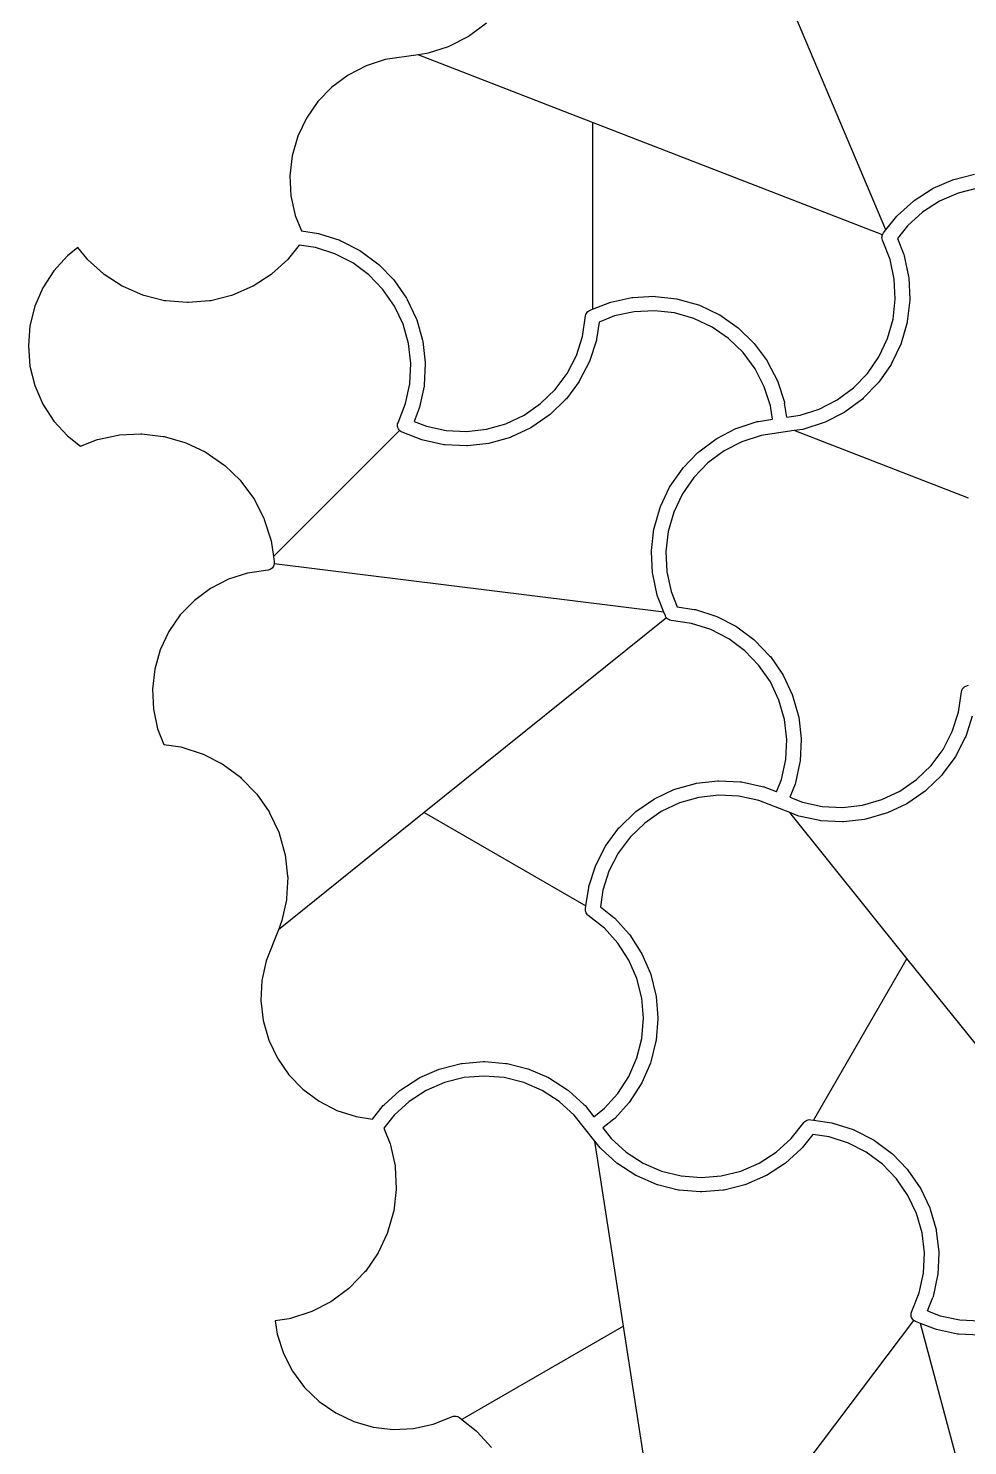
# Model space of a CAD drawing. Header units: millimetres. Extents: x 0 to 179, y 0 to 171.
# Drawn here: x 0 to 45.7, y 37.2 to 106.2 of the extents above; entities that cross this region are included whole.
import ezdxf

# ---------------------------------------------------------------- set-up
doc = ezdxf.new("R2010")
doc.units = ezdxf.units.MM
doc.layers.add('VISIBLE', color=7, linetype='CONTINUOUS')

msp = doc.modelspace()

# ---------------------------------------------------------------- linework, layer by layer
at = {"layer": 'VISIBLE'}
for p, q in [((41.72669, 96.364828), (34.287257, 113.966714)), ((22.291955, 106.423516), (21.458238, 105.805264)), ((21.409651, 105.775055), (20.486348, 105.30089)), ((21.458238, 105.805264), (21.409651, 105.775055)), ((18.971382, 104.886634), (17.364491, 104.648482)), ((19.389551, 104.948609), (18.971382, 104.886634)), ((27.456746, 101.594352), (18.971382, 104.886634)), ((19.44527, 104.961594), (19.389551, 104.948609)), ((20.433488, 105.279001), (19.44527, 104.961594)), ((20.486348, 105.30089), (20.433488, 105.279001)), ((16.430929, 104.34863), (15.55869, 103.90069)), ((17.364491, 104.648482), (16.430929, 104.34863)), ((15.55869, 103.90069), (14.771083, 103.316631)), ((14.771083, 103.316631), (14.089152, 102.612059)), ((14.089152, 102.612059), (13.53112, 101.805802)), ((13.53112, 101.805802), (13.111897, 100.919404)), ((27.456746, 101.594352), (27.456742, 92.508559)), ((41.556666, 96.123648), (27.456746, 101.594352)), ((13.111897, 100.919404), (12.842686, 99.976549)), ((12.842686, 99.976549), (12.730679, 99.002431)), ((12.730679, 99.002431), (12.778871, 98.02308)), ((44.029164, 98.391273), (44.981445, 98.804167)), ((44.981445, 98.804167), (45.035621, 98.82256)), ((45.035621, 98.82256), (46.042447, 99.074794)), ((12.778871, 98.02308), (12.985973, 97.064665)), ((43.106419, 97.801778), (43.978709, 98.3643)), ((43.978709, 98.3643), (44.029164, 98.391273)), ((45.233572, 98.150519), (44.333959, 97.760461)), ((46.184714, 98.388803), (45.233572, 98.150519)), ((42.292041, 97.069827), (43.061032, 97.766945)), ((43.061032, 97.766945), (43.106419, 97.801778)), ((44.333959, 97.760461), (43.509912, 97.22905)), ((12.985973, 97.064665), (13.282714, 96.314025)), ((41.72669, 96.364828), (42.252935, 97.028065)), ((42.252935, 97.028065), (42.292041, 97.069827)), ((42.783451, 96.570487), (42.281748, 95.938182)), ((43.509912, 97.22905), (42.783451, 96.570487)), ((13.282714, 96.314025), (14.109551, 96.191482)), ((14.109551, 96.191482), (14.16527, 96.178497)), ((14.16527, 96.178497), (15.153488, 95.86109)), ((41.532101, 95.987844), (41.535751, 96.048743)), ((41.539081, 95.927235), (41.532101, 95.987844)), ((41.535751, 96.048743), (41.549921, 96.108084)), ((41.55648, 95.86876), (41.539081, 95.927235)), ((41.549921, 96.108084), (41.556666, 96.123648)), ((41.92751, 94.930198), (41.55648, 95.86876)), ((41.556666, 96.123648), (41.574181, 96.164062)), ((41.574181, 96.164062), (41.607792, 96.214978)), ((41.607792, 96.214978), (41.72669, 96.364828)), ((42.281748, 95.938182), (42.589041, 95.160849)), ((2.414882, 95.505707), (1.898457, 95.09595)), ((2.842479, 94.966798), (2.414882, 95.505707)), ((13.18009, 95.621588), (12.660547, 94.966798)), ((13.978535, 95.503254), (13.18009, 95.621588)), ((14.912097, 95.203402), (13.978535, 95.503254)), ((15.784336, 94.755461), (14.912097, 95.203402)), ((15.153488, 95.86109), (15.206348, 95.839201)), ((15.206348, 95.839201), (16.129651, 95.365036)), ((16.129651, 95.365036), (16.178238, 95.334827)), ((16.178238, 95.334827), (17.011955, 94.716575)), ((1.898457, 95.09595), (1.239894, 94.369489)), ((2.881584, 94.925036), (2.842479, 94.966798)), ((3.650575, 94.227918), (2.881584, 94.925036)), ((12.621442, 94.925036), (11.852451, 94.227918)), ((12.660547, 94.966798), (12.621442, 94.925036)), ((16.571943, 94.171402), (15.784336, 94.755461)), ((17.011955, 94.716575), (17.054972, 94.678854)), ((17.054972, 94.678854), (17.776826, 93.933034)), ((42.134612, 93.971783), (41.92751, 94.930198)), ((42.589041, 95.160849), (42.605656, 95.106102)), ((42.605656, 95.106102), (42.824882, 94.091577)), ((1.239894, 94.369489), (0.708484, 93.545443)), ((3.695962, 94.193085), (3.650575, 94.227918)), ((4.568252, 93.630563), (3.695962, 94.193085)), ((11.807064, 94.193085), (10.934774, 93.630563)), ((11.852451, 94.227918), (11.807064, 94.193085)), ((17.253874, 93.466831), (16.571943, 94.171402)), ((17.776826, 93.933034), (17.813122, 93.888809)), ((17.813122, 93.888809), (18.403824, 93.03535)), ((42.182803, 92.992432), (42.134612, 93.971783)), ((42.824882, 94.091577), (42.832355, 94.034854)), ((42.832355, 94.034854), (42.883368, 92.998168)), ((0.708484, 93.545443), (0.318425, 92.645829)), ((4.618708, 93.60359), (4.568252, 93.630563)), ((5.570989, 93.190696), (4.618708, 93.60359)), ((5.625164, 93.172303), (5.570989, 93.190696)), ((6.63199, 92.920069), (5.625164, 93.172303)), ((9.877862, 93.172303), (8.871036, 92.920069)), ((9.932038, 93.190696), (9.877862, 93.172303)), ((10.884319, 93.60359), (9.932038, 93.190696)), ((10.934774, 93.630563), (10.884319, 93.60359)), ((17.811906, 92.660574), (17.253874, 93.466831)), ((29.419319, 93.082589), (30.456005, 93.133602)), ((30.456005, 93.133602), (30.513187, 93.131734)), ((30.513187, 93.131734), (31.544334, 93.01317)), ((0.318425, 92.645829), (0.080142, 91.694687)), ((6.688439, 92.910748), (6.63199, 92.920069)), ((7.722907, 92.825915), (6.688439, 92.910748)), ((7.780119, 92.825915), (7.722907, 92.825915)), ((8.814587, 92.910748), (7.780119, 92.825915)), ((8.871036, 92.920069), (8.814587, 92.910748)), ((18.231129, 91.774175), (17.811906, 92.660574)), ((18.403824, 93.03535), (18.432431, 92.985802)), ((18.432431, 92.985802), (18.876197, 92.04751)), ((27.224505, 92.394055), (27.273504, 92.430404)), ((27.273504, 92.430404), (27.32807, 92.457693)), ((27.32807, 92.457693), (27.456742, 92.508559)), ((27.456742, 92.508559), (28.293324, 92.839275)), ((28.293324, 92.839275), (28.348071, 92.855889)), ((28.348071, 92.855889), (29.362596, 93.075116)), ((29.362596, 93.075116), (29.419319, 93.082589)), ((30.461741, 92.433037), (29.48239, 92.384845)), ((31.435858, 92.321031), (30.461741, 92.433037)), ((31.544334, 93.01317), (31.600448, 93.002011)), ((31.600448, 93.002011), (32.598502, 92.717039)), ((32.598502, 92.717039), (32.652048, 92.696887)), ((32.652048, 92.696887), (33.59034, 92.253121)), ((42.070797, 92.018315), (42.182803, 92.992432)), ((42.8815, 92.940986), (42.762936, 91.909839)), ((42.883368, 92.998168), (42.8815, 92.940986)), ((18.50034, 90.83132), (18.231129, 91.774175)), ((18.876197, 92.04751), (18.896349, 91.993963)), ((18.896349, 91.993963), (19.181321, 90.99591)), ((26.962564, 91.185182), (27.110523, 92.183515)), ((27.110523, 92.183515), (27.124693, 92.242856)), ((27.124693, 92.242856), (27.148952, 92.298834)), ((27.148952, 92.298834), (27.182563, 92.34975)), ((27.182563, 92.34975), (27.224505, 92.394055)), ((27.773335, 91.881002), (27.650792, 91.054166)), ((28.523975, 92.177744), (27.773335, 91.881002)), ((29.48239, 92.384845), (28.523975, 92.177744)), ((32.378713, 92.051819), (31.435858, 92.321031)), ((33.265112, 91.632596), (32.378713, 92.051819)), ((33.59034, 92.253121), (33.639888, 92.224514)), ((33.639888, 92.224514), (34.493347, 91.633812)), ((41.801586, 91.07546), (42.070797, 92.018315)), ((42.751777, 91.853725), (42.466805, 90.855671)), ((42.762936, 91.909839), (42.751777, 91.853725)), ((0.080142, 91.694687), (0, 90.717432)), ((26.662711, 90.251619), (26.962564, 91.185182)), ((27.650792, 91.054166), (27.637807, 90.998446)), ((34.071369, 91.074564), (33.265112, 91.632596)), ((34.77594, 90.392633), (34.071369, 91.074564)), ((34.493347, 91.633812), (34.537572, 91.597516)), ((34.537572, 91.597516), (35.283392, 90.875662)), ((41.382363, 90.189061), (41.801586, 91.07546)), ((0, 90.717432), (0.080142, 89.740176)), ((18.612347, 89.857203), (18.50034, 90.83132)), ((19.181321, 90.99591), (19.19248, 90.939796)), ((19.19248, 90.939796), (19.311043, 89.908649)), ((27.637807, 90.998446), (27.3204, 90.010229)), ((35.359999, 89.605026), (34.77594, 90.392633)), ((35.283392, 90.875662), (35.321113, 90.832645)), ((35.321113, 90.832645), (35.939365, 89.998928)), ((42.446653, 90.802125), (42.002887, 89.863833)), ((42.466805, 90.855671), (42.446653, 90.802125)), ((0.080142, 89.740176), (0.318425, 88.789034)), ((18.564155, 88.877852), (18.612347, 89.857203)), ((19.312911, 89.851467), (19.261899, 88.81478)), ((19.311043, 89.908649), (19.312911, 89.851467)), ((26.214771, 89.379381), (26.662711, 90.251619)), ((27.298511, 89.957369), (26.824346, 89.034066)), ((27.3204, 90.010229), (27.298511, 89.957369)), ((35.939365, 89.998928), (35.969574, 89.950341)), ((35.969574, 89.950341), (36.443739, 89.027038)), ((40.82433, 89.382804), (41.382363, 90.189061)), ((41.974281, 89.814285), (41.383579, 88.960826)), ((42.002887, 89.863833), (41.974281, 89.814285)), ((25.630712, 88.591773), (26.214771, 89.379381)), ((26.794137, 88.985478), (26.175885, 88.151761)), ((26.824346, 89.034066), (26.794137, 88.985478)), ((35.80794, 88.732788), (35.359999, 89.605026)), ((36.443739, 89.027038), (36.465628, 88.974178)), ((36.465628, 88.974178), (36.783035, 87.985961)), ((40.1424, 88.678232), (40.82433, 89.382804)), ((0.318425, 88.789034), (0.708484, 87.889421)), ((18.357053, 87.919437), (18.564155, 88.877852)), ((19.254426, 88.758058), (19.035199, 87.743533)), ((19.261899, 88.81478), (19.254426, 88.758058)), ((24.926141, 87.909842), (25.630712, 88.591773)), ((36.107792, 87.799225), (35.80794, 88.732788)), ((39.354792, 88.094173), (40.1424, 88.678232)), ((41.347282, 88.916601), (40.625428, 88.170781)), ((41.383579, 88.960826), (41.347282, 88.916601)), ((0.708484, 87.889421), (1.239894, 87.065374)), ((17.986023, 86.980875), (18.357053, 87.919437)), ((19.018585, 87.688786), (18.765675, 87.049021)), ((19.035199, 87.743533), (19.018585, 87.688786)), ((24.119884, 87.35181), (24.926141, 87.909842)), ((26.138164, 88.108745), (25.392344, 87.386891)), ((26.175885, 88.151761), (26.138164, 88.108745)), ((36.20444, 87.14711), (36.107792, 87.799225)), ((36.783035, 87.985961), (36.79602, 87.930241)), ((36.896876, 87.249733), (36.79602, 87.930241)), ((37.548991, 87.346381), (38.482554, 87.646233)), ((38.482554, 87.646233), (39.354792, 88.094173)), ((40.582412, 88.13306), (39.748694, 87.514807)), ((40.625428, 88.170781), (40.582412, 88.13306)), ((1.239894, 87.065374), (1.898457, 86.338913)), ((17.961644, 86.861791), (17.968625, 86.9224)), ((17.968625, 86.9224), (17.986023, 86.980875)), ((18.765675, 87.049021), (19.378747, 86.806663)), ((22.29063, 86.663376), (23.233485, 86.932587)), ((23.233485, 86.932587), (24.119884, 87.35181)), ((25.348118, 87.350594), (24.49466, 86.759892)), ((25.392344, 87.386891), (25.348118, 87.350594)), ((34.479995, 86.715862), (35.468212, 87.033269)), ((35.468212, 87.033269), (35.523932, 87.046254)), ((35.523932, 87.046254), (36.20444, 87.14711)), ((36.896876, 87.249733), (37.548991, 87.346381)), ((38.723944, 86.988544), (37.735727, 86.671138)), ((38.776804, 87.010434), (38.723944, 86.988544)), ((39.700107, 87.484599), (38.776804, 87.010434)), ((39.748694, 87.514807), (39.700107, 87.484599)), ((1.898457, 86.338913), (2.530763, 85.83721)), ((3.362843, 86.161118), (4.377368, 86.380344)), ((4.377368, 86.380344), (4.43409, 86.387817)), ((4.43409, 86.387817), (5.470777, 86.43883)), ((5.470777, 86.43883), (5.527959, 86.436962)), ((5.527959, 86.436962), (6.559105, 86.318398)), ((6.559105, 86.318398), (6.615219, 86.307239)), ((6.615219, 86.307239), (7.613273, 86.022267)), ((18.064875, 86.605565), (11.924894, 80.465584)), ((17.965295, 86.800891), (17.961644, 86.861791)), ((17.979465, 86.741551), (17.965295, 86.800891)), ((18.003724, 86.685572), (17.979465, 86.741551)), ((18.037335, 86.634657), (18.003724, 86.685572)), ((18.064875, 86.605565), (18.037335, 86.634657)), ((18.079277, 86.590351), (18.064875, 86.605565)), ((18.128275, 86.554002), (18.079277, 86.590351)), ((18.182841, 86.526714), (18.128275, 86.554002)), ((19.148096, 86.145132), (18.182841, 86.526714)), ((19.378747, 86.806663), (20.337162, 86.599561)), ((20.337162, 86.599561), (21.316513, 86.55137)), ((21.316513, 86.55137), (22.29063, 86.663376)), ((23.453273, 86.267368), (22.455219, 85.982396)), ((23.50682, 86.28752), (23.453273, 86.267368)), ((24.445112, 86.731286), (23.50682, 86.28752)), ((24.49466, 86.759892), (24.445112, 86.731286)), ((33.455245, 86.189599), (33.503832, 86.219808)), ((33.503832, 86.219808), (34.427135, 86.693973)), ((34.427135, 86.693973), (34.479995, 86.715862)), ((35.654948, 86.358025), (34.721385, 86.058173)), ((37.261839, 86.596177), (35.654948, 86.358025)), ((37.680007, 86.658152), (37.261839, 86.596177)), ((45.747203, 83.303895), (37.261839, 86.596177)), ((37.735727, 86.671138), (37.680007, 86.658152)), ((2.530763, 85.83721), (3.308096, 86.144503)), ((3.308096, 86.144503), (3.362843, 86.161118)), ((7.613273, 86.022267), (7.66682, 86.002115)), ((7.66682, 86.002115), (8.605112, 85.558349)), ((8.605112, 85.558349), (8.65466, 85.529743)), ((8.65466, 85.529743), (9.508118, 84.939041)), ((19.202843, 86.128517), (19.148096, 86.145132)), ((20.217368, 85.909291), (19.202843, 86.128517)), ((20.27409, 85.901818), (20.217368, 85.909291)), ((21.310777, 85.850805), (20.27409, 85.901818)), ((21.367959, 85.852673), (21.310777, 85.850805)), ((22.399105, 85.971237), (21.367959, 85.852673)), ((22.455219, 85.982396), (22.399105, 85.971237)), ((31.856657, 84.787806), (32.578511, 85.533626)), ((32.578511, 85.533626), (32.621527, 85.571347)), ((32.621527, 85.571347), (33.455245, 86.189599)), ((33.849147, 85.610233), (33.06154, 85.026174)), ((34.721385, 86.058173), (33.849147, 85.610233)), ((9.508118, 84.939041), (9.552344, 84.902744)), ((9.552344, 84.902744), (10.298164, 84.18089)), ((33.06154, 85.026174), (32.379609, 84.321603)), ((10.298164, 84.18089), (10.335885, 84.137874)), ((31.229659, 83.890122), (31.82036, 84.74358)), ((31.82036, 84.74358), (31.856657, 84.787806)), ((32.379609, 84.321603), (31.821576, 83.515346)), ((10.335885, 84.137874), (10.954137, 83.304156)), ((30.757286, 82.902281), (31.201052, 83.840574)), ((31.201052, 83.840574), (31.229659, 83.890122)), ((31.821576, 83.515346), (31.402354, 82.628947)), ((10.954137, 83.304156), (10.984346, 83.255569)), ((10.984346, 83.255569), (11.458511, 82.332266)), ((30.452162, 81.850681), (30.737134, 82.848735)), ((30.737134, 82.848735), (30.757286, 82.902281)), ((11.458511, 82.332266), (11.4804, 82.279406)), ((11.4804, 82.279406), (11.797807, 81.291189)), ((31.402354, 82.628947), (31.133142, 81.686092)), ((30.322439, 80.763421), (30.441003, 81.794567)), ((30.441003, 81.794567), (30.452162, 81.850681)), ((31.133142, 81.686092), (31.021136, 80.711974)), ((11.797807, 81.291189), (11.810792, 81.235469)), ((11.810792, 81.235469), (11.924894, 80.465584)), ((30.320571, 80.706238), (30.322439, 80.763421)), ((30.371584, 79.669552), (30.320571, 80.706238)), ((31.021136, 80.711974), (31.069327, 79.732624)), ((11.924894, 80.465584), (11.96296, 80.208743)), ((11.948519, 80.045971), (11.926998, 79.995442)), ((11.961871, 80.099245), (11.948519, 80.045971)), ((11.96321, 80.114346), (11.961871, 80.099245)), ((11.96296, 80.208743), (11.966724, 80.153951)), ((11.966724, 80.153951), (11.96321, 80.114346)), ((30.926155, 77.756197), (11.96321, 80.114346)), ((9.736157, 79.363402), (8.863919, 78.915461)), ((10.66972, 79.663254), (9.736157, 79.363402)), ((11.668053, 79.811213), (10.66972, 79.663254)), ((11.721582, 79.823503), (11.668053, 79.811213)), ((11.772529, 79.844015), (11.721582, 79.823503)), ((11.81964, 79.872244), (11.772529, 79.844015)), ((11.861755, 79.907495), (11.81964, 79.872244)), ((11.897838, 79.948901), (11.861755, 79.907495)), ((11.926998, 79.995442), (11.897838, 79.948901)), ((30.379057, 79.61283), (30.371584, 79.669552)), ((30.598284, 78.598305), (30.379057, 79.61283)), ((31.069327, 79.732624), (31.276429, 78.774209)), ((8.863919, 78.915461), (8.076311, 78.331402)), ((31.276429, 78.774209), (31.573171, 78.023568)), ((8.076311, 78.331402), (7.394381, 77.626831)), ((30.614898, 78.543557), (30.598284, 78.598305)), ((30.926155, 77.756197), (30.614898, 78.543557)), ((31.573171, 78.023568), (32.400007, 77.901026)), ((7.394381, 77.626831), (6.836348, 76.820574)), ((31.050011, 77.488362), (19.262283, 68.012825)), ((30.99648, 77.578303), (30.926155, 77.756197)), ((31.023768, 77.523737), (30.99648, 77.578303)), ((31.050011, 77.488362), (31.023768, 77.523737)), ((31.060118, 77.474739), (31.050011, 77.488362)), ((31.104423, 77.432797), (31.060118, 77.474739)), ((31.155339, 77.399186), (31.104423, 77.432797)), ((31.211317, 77.374927), (31.155339, 77.399186)), ((31.270658, 77.360757), (31.211317, 77.374927)), ((32.268991, 77.212797), (31.270658, 77.360757)), ((32.400007, 77.901026), (32.455727, 77.888041)), ((32.455727, 77.888041), (33.443944, 77.570634)), ((33.443944, 77.570634), (33.496804, 77.548744)), ((33.496804, 77.548744), (34.420107, 77.07458)), ((6.836348, 76.820574), (6.417125, 75.934175)), ((33.202554, 76.912945), (32.268991, 77.212797)), ((34.074792, 76.465005), (33.202554, 76.912945)), ((34.420107, 77.07458), (34.468694, 77.044371)), ((34.468694, 77.044371), (35.302412, 76.426118)), ((6.417125, 75.934175), (6.147914, 74.99132)), ((34.8624, 75.880946), (34.074792, 76.465005)), ((35.54433, 75.176374), (34.8624, 75.880946)), ((35.302412, 76.426118), (35.345428, 76.388397)), ((35.345428, 76.388397), (36.067282, 75.642577)), ((36.102363, 74.370117), (35.54433, 75.176374)), ((36.067282, 75.642577), (36.103579, 75.598352)), ((36.103579, 75.598352), (36.694281, 74.744893)), ((6.147914, 74.99132), (6.035908, 74.017203)), ((36.694281, 74.744893), (36.722887, 74.695346)), ((36.722887, 74.695346), (37.166653, 73.757053)), ((6.035908, 74.017203), (6.084099, 73.037852)), ((36.521586, 73.483719), (36.102363, 74.370117)), ((45.25302, 72.894725), (45.40098, 73.893059)), ((45.40098, 73.893059), (45.41515, 73.952399)), ((45.41515, 73.952399), (45.439409, 74.008378)), ((45.439409, 74.008378), (45.47302, 74.059293)), ((45.47302, 74.059293), (45.514962, 74.103599)), ((45.514962, 74.103599), (45.56396, 74.139948)), ((45.56396, 74.139948), (45.618526, 74.167236)), ((45.618526, 74.167236), (45.747198, 74.218103)), ((36.790797, 72.540864), (36.521586, 73.483719)), ((37.166653, 73.757053), (37.186805, 73.703507)), ((37.186805, 73.703507), (37.471777, 72.705453)), ((6.084099, 73.037852), (6.291201, 72.079437)), ((36.902803, 71.566746), (36.790797, 72.540864)), ((37.471777, 72.705453), (37.482936, 72.649339)), ((37.482936, 72.649339), (37.6015, 71.618192)), ((44.953168, 71.961162), (45.25302, 72.894725)), ((45.928263, 72.707989), (45.610857, 71.719772)), ((6.291201, 72.079437), (6.587942, 71.328797)), ((44.505228, 71.088924), (44.953168, 71.961162)), ((6.587942, 71.328797), (7.414779, 71.206254)), ((7.414779, 71.206254), (7.470499, 71.193269)), ((7.470499, 71.193269), (8.458716, 70.875862)), ((36.854612, 70.587395), (36.902803, 71.566746)), ((37.603368, 71.56101), (37.552355, 70.524324)), ((37.6015, 71.618192), (37.603368, 71.56101)), ((43.921169, 70.301317), (44.505228, 71.088924)), ((45.588967, 71.666912), (45.114803, 70.743609)), ((45.610857, 71.719772), (45.588967, 71.666912)), ((8.458716, 70.875862), (8.511576, 70.853973)), ((8.511576, 70.853973), (9.434879, 70.379808)), ((9.434879, 70.379808), (9.483466, 70.349599)), ((9.483466, 70.349599), (10.317184, 69.731347)), ((36.64751, 69.62898), (36.854612, 70.587395)), ((37.544882, 70.467601), (37.325656, 69.453077)), ((37.552355, 70.524324), (37.544882, 70.467601)), ((45.084594, 70.695022), (44.466341, 69.861305)), ((45.114803, 70.743609), (45.084594, 70.695022)), ((10.317184, 69.731347), (10.3602, 69.693626)), ((10.3602, 69.693626), (11.082054, 68.947806)), ((43.216597, 69.619386), (43.921169, 70.301317)), ((44.42862, 69.818288), (43.6828, 69.096434)), ((44.466341, 69.861305), (44.42862, 69.818288)), ((30.468371, 68.682664), (31.406663, 69.12643)), ((31.406663, 69.12643), (31.460209, 69.146582)), ((31.460209, 69.146582), (32.458263, 69.431554)), ((32.458263, 69.431554), (32.514377, 69.442713)), ((32.514377, 69.442713), (33.545524, 69.561277)), ((33.545524, 69.561277), (33.602706, 69.563145)), ((33.602706, 69.563145), (34.639392, 69.512132)), ((34.639392, 69.512132), (34.696115, 69.504659)), ((34.696115, 69.504659), (35.71064, 69.285433)), ((35.71064, 69.285433), (35.765387, 69.268818)), ((36.405152, 69.015908), (35.765387, 69.268818)), ((36.405152, 69.015908), (36.64751, 69.62898)), ((37.309041, 69.398329), (37.056131, 68.758565)), ((37.325656, 69.453077), (37.309041, 69.398329)), ((41.523942, 68.642131), (42.41034, 69.061354)), ((42.41034, 69.061354), (43.216597, 69.619386)), ((43.638575, 69.060138), (42.785116, 68.469436)), ((43.6828, 69.096434), (43.638575, 69.060138)), ((11.082054, 68.947806), (11.11835, 68.90358)), ((11.11835, 68.90358), (11.709052, 68.050122)), ((29.565364, 68.063356), (30.418823, 68.654058)), ((30.418823, 68.654058), (30.468371, 68.682664)), ((31.679998, 68.481363), (30.793599, 68.06214)), ((32.622853, 68.750574), (31.679998, 68.481363)), ((33.59697, 68.86258), (32.622853, 68.750574)), ((34.576321, 68.814389), (33.59697, 68.86258)), ((35.534736, 68.607287), (34.576321, 68.814389)), ((37.04542, 68.010087), (35.534736, 68.607287)), ((37.056131, 68.758565), (37.669203, 68.516206)), ((37.669203, 68.516206), (38.627618, 68.309105)), ((38.627618, 68.309105), (39.606969, 68.260913)), ((39.606969, 68.260913), (40.581087, 68.372919)), ((40.581087, 68.372919), (41.523942, 68.642131)), ((42.735568, 68.440829), (41.797276, 67.997063)), ((42.785116, 68.469436), (42.735568, 68.440829)), ((11.709052, 68.050122), (11.737659, 68.000574)), ((11.737659, 68.000574), (12.181425, 67.062281)), ((19.262283, 68.012825), (12.168401, 62.310425)), ((19.262283, 68.012825), (27.130808, 63.469925)), ((28.775319, 67.305206), (29.521139, 68.027059)), ((29.521139, 68.027059), (29.565364, 68.063356)), ((30.793599, 68.06214), (29.987342, 67.504108)), ((42.74782, 60.916205), (37.04542, 68.010087)), ((37.438552, 67.854675), (37.04542, 68.010087)), ((37.493299, 67.838061), (37.438552, 67.854675)), ((38.507824, 67.618834), (37.493299, 67.838061)), ((38.564547, 67.611361), (38.507824, 67.618834)), ((39.601233, 67.560348), (38.564547, 67.611361)), ((40.689562, 67.68078), (39.658415, 67.562216)), ((40.745676, 67.691939), (40.689562, 67.68078)), ((41.74373, 67.976911), (40.745676, 67.691939)), ((41.797276, 67.997063), (41.74373, 67.976911)), ((12.181425, 67.062281), (12.201577, 67.008735)), ((12.201577, 67.008735), (12.486549, 66.010681)), ((28.119345, 66.428472), (28.737598, 67.262189)), ((28.737598, 67.262189), (28.775319, 67.305206)), ((29.987342, 67.504108), (29.282771, 66.822177)), ((39.658415, 67.562216), (39.601233, 67.560348)), ((27.614972, 65.456581), (28.089137, 66.379884)), ((28.089137, 66.379884), (28.119345, 66.428472)), ((29.282771, 66.822177), (28.698711, 66.034569)), ((12.486549, 66.010681), (12.497708, 65.954567)), ((12.497708, 65.954567), (12.616272, 64.923421)), ((28.698711, 66.034569), (28.250771, 65.162331)), ((12.61814, 64.866238), (12.567127, 63.829552)), ((12.616272, 64.923421), (12.61814, 64.866238)), ((27.275676, 64.415504), (27.593082, 65.403721)), ((27.593082, 65.403721), (27.614972, 65.456581)), ((28.250771, 65.162331), (27.950919, 64.228768)), ((27.130808, 63.469925), (27.26269, 64.359784)), ((27.26269, 64.359784), (27.275676, 64.415504)), ((27.950919, 64.228768), (27.832585, 63.430324)), ((12.559654, 63.77283), (12.340427, 62.758305)), ((12.567127, 63.829552), (12.559654, 63.77283)), ((27.110523, 63.333059), (27.130808, 63.469925)), ((27.106742, 63.280884), (27.110523, 63.333059)), ((27.11078, 63.228729), (27.106742, 63.280884)), ((27.122546, 63.177759), (27.11078, 63.228729)), ((27.141777, 63.129111), (27.122546, 63.177759)), ((27.168044, 63.083873), (27.141777, 63.129111)), ((27.200761, 63.043055), (27.168044, 63.083873)), ((27.239195, 63.007569), (27.200761, 63.043055)), ((28.029797, 62.380265), (27.239195, 63.007569)), ((27.832585, 63.430324), (28.487375, 62.910781)), ((28.487375, 62.910781), (28.529137, 62.871676)), ((28.529137, 62.871676), (29.226255, 62.102685)), ((12.168401, 62.310425), (11.571201, 60.799741)), ((12.323813, 62.703557), (12.168401, 62.310425)), ((12.340427, 62.758305), (12.323813, 62.703557)), ((28.68836, 61.653805), (28.029797, 62.380265)), ((29.226255, 62.102685), (29.261088, 62.057298)), ((29.219771, 60.829758), (28.68836, 61.653805)), ((29.261088, 62.057298), (29.82361, 61.185008)), ((11.571201, 60.799741), (11.364099, 59.841326)), ((29.609829, 59.930144), (29.219771, 60.829758)), ((29.82361, 61.185008), (29.850583, 61.134552)), ((29.850583, 61.134552), (30.263477, 60.182271)), ((42.74782, 60.916205), (38.20492, 53.047681)), ((52.22271, 49.129281), (42.74782, 60.916205)), ((30.263477, 60.182271), (30.28187, 60.128096)), ((30.28187, 60.128096), (30.534104, 59.12127)), ((11.364099, 59.841326), (11.315908, 58.861976)), ((29.848113, 58.979002), (29.609829, 59.930144)), ((11.315908, 58.861976), (11.427914, 57.887858)), ((29.928254, 58.001747), (29.848113, 58.979002)), ((30.534104, 59.12127), (30.543425, 59.064821)), ((30.543425, 59.064821), (30.628258, 58.030353)), ((29.848113, 57.024492), (29.928254, 58.001747)), ((30.628258, 57.97314), (30.543425, 56.938672)), ((30.628258, 58.030353), (30.628258, 57.97314)), ((11.427914, 57.887858), (11.697125, 56.945003)), ((11.697125, 56.945003), (12.116348, 56.058604)), ((29.609829, 56.073349), (29.848113, 57.024492)), ((30.534104, 56.882224), (30.28187, 55.875398)), ((30.543425, 56.938672), (30.534104, 56.882224)), ((12.116348, 56.058604), (12.674381, 55.252347)), ((21.113667, 55.80843), (22.148135, 55.893264)), ((22.148135, 55.893264), (22.205348, 55.893264)), ((22.205348, 55.893264), (23.239816, 55.80843)), ((29.219771, 55.173736), (29.609829, 56.073349)), ((30.28187, 55.875398), (30.263477, 55.821222)), ((12.674381, 55.252347), (13.356311, 54.547776)), ((19.043936, 55.115588), (19.996217, 55.528482)), ((19.996217, 55.528482), (20.050392, 55.546875)), ((20.050392, 55.546875), (21.057219, 55.799109)), ((21.057219, 55.799109), (21.113667, 55.80843)), ((22.176741, 55.19326), (21.199486, 55.113118)), ((23.153997, 55.113118), (22.176741, 55.19326)), ((23.239816, 55.80843), (23.296264, 55.799109)), ((23.296264, 55.799109), (24.30309, 55.546875)), ((24.30309, 55.546875), (24.357266, 55.528482)), ((24.357266, 55.528482), (25.309547, 55.115588)), ((28.68836, 54.349689), (29.219771, 55.173736)), ((30.263477, 55.821222), (29.850583, 54.868941)), ((13.356311, 54.547776), (14.143919, 53.963717)), ((17.306813, 53.794142), (18.075804, 54.49126)), ((18.075804, 54.49126), (18.12119, 54.526093)), ((18.12119, 54.526093), (18.99348, 55.088615)), ((19.34873, 54.484776), (18.524683, 53.953366)), ((18.99348, 55.088615), (19.043936, 55.115588)), ((20.248344, 54.874834), (19.34873, 54.484776)), ((21.199486, 55.113118), (20.248344, 54.874834)), ((24.105139, 54.874834), (23.153997, 55.113118)), ((25.004752, 54.484776), (24.105139, 54.874834)), ((25.828799, 53.953366), (25.004752, 54.484776)), ((25.309547, 55.115588), (25.360002, 55.088615)), ((25.360002, 55.088615), (26.232292, 54.526093)), ((26.232292, 54.526093), (26.277679, 54.49126)), ((26.277679, 54.49126), (27.04667, 53.794142)), ((29.82361, 54.818486), (29.261088, 53.946196)), ((29.850583, 54.868941), (29.82361, 54.818486)), ((14.143919, 53.963717), (15.016157, 53.515777)), ((17.267707, 53.75238), (17.306813, 53.794142)), ((18.524683, 53.953366), (17.798223, 53.294803)), ((26.55526, 53.294803), (25.828799, 53.953366)), ((27.04667, 53.794142), (27.085776, 53.75238)), ((28.029797, 53.623228), (28.68836, 54.349689)), ((29.226255, 53.900809), (28.529137, 53.131818)), ((29.261088, 53.946196), (29.226255, 53.900809)), ((15.016157, 53.515777), (15.94972, 53.215925)), ((15.94972, 53.215925), (16.748164, 53.09759)), ((16.748164, 53.09759), (17.267707, 53.75238)), ((17.798223, 53.294803), (17.29652, 52.662497)), ((27.564951, 52.02227), (26.55526, 53.294803)), ((27.085776, 53.75238), (27.513373, 53.213471)), ((27.513373, 53.213471), (28.029797, 53.623228)), ((28.529137, 53.131818), (28.487375, 53.092713)), ((17.29652, 52.662497), (17.603813, 51.885164)), ((28.487375, 53.092713), (27.948466, 52.665115)), ((27.948466, 52.665115), (28.358223, 52.148691)), ((37.11526, 52.148691), (37.742563, 52.939293)), ((37.742563, 52.939293), (37.784505, 52.983599)), ((37.784505, 52.983599), (37.833504, 53.019948)), ((37.833504, 53.019948), (37.88807, 53.047236)), ((37.88807, 53.047236), (37.946545, 53.064635)), ((37.946545, 53.064635), (38.007153, 53.071615)), ((38.007153, 53.071615), (38.068053, 53.067965)), ((38.068053, 53.067965), (38.20492, 53.047681)), ((38.20492, 53.047681), (39.094779, 52.915798)), ((39.094779, 52.915798), (39.150499, 52.902812)), ((39.150499, 52.902812), (40.138716, 52.585406)), ((40.138716, 52.585406), (40.191576, 52.563516)), ((40.191576, 52.563516), (41.114879, 52.089351)), ((17.603813, 51.885164), (17.620427, 51.830417)), ((17.620427, 51.830417), (17.839654, 50.815892)), ((28.956433, 43.027588), (27.564951, 52.02227)), ((27.827707, 51.691113), (27.564951, 52.02227)), ((28.358223, 52.148691), (29.084683, 51.490128)), ((36.388799, 51.490128), (37.11526, 52.148691)), ((38.165319, 52.345904), (37.645776, 51.691113)), ((38.963763, 52.227569), (38.165319, 52.345904)), ((39.897326, 51.927717), (38.963763, 52.227569)), ((40.769564, 51.479777), (39.897326, 51.927717)), ((41.114879, 52.089351), (41.163466, 52.059143)), ((41.163466, 52.059143), (41.997184, 51.44089)), ((27.866813, 51.649351), (27.827707, 51.691113)), ((28.635804, 50.952233), (27.866813, 51.649351)), ((29.084683, 51.490128), (29.90873, 50.958717)), ((35.564752, 50.958717), (36.388799, 51.490128)), ((37.60667, 51.649351), (36.837679, 50.952233)), ((37.645776, 51.691113), (37.60667, 51.649351)), ((41.557171, 50.895718), (40.769564, 51.479777)), ((41.997184, 51.44089), (42.0402, 51.403169)), ((42.0402, 51.403169), (42.762054, 50.657349)), ((17.839654, 50.815892), (17.847127, 50.75917)), ((17.847127, 50.75917), (17.89814, 49.722483)), ((28.68119, 50.9174), (28.635804, 50.952233)), ((29.55348, 50.354879), (28.68119, 50.9174)), ((29.603936, 50.327905), (29.55348, 50.354879)), ((29.90873, 50.958717), (30.808344, 50.568659)), ((30.808344, 50.568659), (31.759486, 50.330375)), ((33.713997, 50.330375), (34.665139, 50.568659)), ((34.665139, 50.568659), (35.564752, 50.958717)), ((35.920002, 50.354879), (35.869547, 50.327905)), ((36.792292, 50.9174), (35.920002, 50.354879)), ((36.837679, 50.952233), (36.792292, 50.9174)), ((42.239102, 50.191146), (41.557171, 50.895718)), ((42.762054, 50.657349), (42.79835, 50.613124)), ((42.79835, 50.613124), (43.389052, 49.759665)), ((17.896272, 49.665301), (17.777708, 48.634154)), ((17.89814, 49.722483), (17.896272, 49.665301)), ((30.556217, 49.915011), (29.603936, 50.327905)), ((30.610392, 49.896618), (30.556217, 49.915011)), ((31.617219, 49.644384), (30.610392, 49.896618)), ((31.759486, 50.330375), (32.736741, 50.250234)), ((32.736741, 50.250234), (33.713997, 50.330375)), ((34.86309, 49.896618), (33.856264, 49.644384)), ((34.917266, 49.915011), (34.86309, 49.896618)), ((35.869547, 50.327905), (34.917266, 49.915011)), ((42.797134, 49.384889), (42.239102, 50.191146)), ((43.389052, 49.759665), (43.417659, 49.710117)), ((43.417659, 49.710117), (43.861425, 48.771825)), ((31.673667, 49.635063), (31.617219, 49.644384)), ((32.708135, 49.55023), (31.673667, 49.635063)), ((32.765348, 49.55023), (32.708135, 49.55023)), ((33.799816, 49.635063), (32.765348, 49.55023)), ((33.856264, 49.644384), (33.799816, 49.635063)), ((43.216357, 48.49849), (42.797134, 49.384889)), ((17.766549, 48.57804), (17.481577, 47.579987)), ((17.777708, 48.634154), (17.766549, 48.57804)), ((43.485569, 47.555635), (43.216357, 48.49849)), ((43.861425, 48.771825), (43.881577, 48.718279)), ((43.881577, 48.718279), (44.166549, 47.720225)), ((44.166549, 47.720225), (44.177708, 47.664111)), ((44.177708, 47.664111), (44.296272, 46.632964)), ((17.461425, 47.52644), (17.017659, 46.588148)), ((17.481577, 47.579987), (17.461425, 47.52644)), ((43.597575, 46.581518), (43.485569, 47.555635)), ((16.989052, 46.5386), (16.39835, 45.685141)), ((17.017659, 46.588148), (16.989052, 46.5386)), ((43.549383, 45.602167), (43.597575, 46.581518)), ((44.29814, 46.575782), (44.247127, 45.539096)), ((44.296272, 46.632964), (44.29814, 46.575782)), ((16.362054, 45.640916), (15.6402, 44.895096)), ((16.39835, 45.685141), (16.362054, 45.640916)), ((43.342282, 44.643752), (43.549383, 45.602167)), ((44.247127, 45.539096), (44.239654, 45.482373)), ((15.597184, 44.857375), (14.763466, 44.239123)), ((15.6402, 44.895096), (15.597184, 44.857375)), ((44.239654, 45.482373), (44.020427, 44.467848)), ((14.714879, 44.208914), (13.791576, 43.734749)), ((14.763466, 44.239123), (14.714879, 44.208914)), ((42.971252, 43.70519), (43.342282, 44.643752)), ((43.750903, 43.773336), (44.003813, 44.413101)), ((44.020427, 44.467848), (44.003813, 44.413101)), ((13.738716, 43.71286), (12.750499, 43.395453)), ((13.791576, 43.734749), (13.738716, 43.71286)), ((42.94742, 43.598311), (42.95513, 43.652688)), ((42.948312, 43.543397), (42.94742, 43.598311)), ((42.957783, 43.489298), (42.948312, 43.543397)), ((42.95513, 43.652688), (42.971252, 43.70519)), ((42.975601, 43.437347), (42.957783, 43.489298)), ((43.750903, 43.773336), (44.363975, 43.530978)), ((44.363975, 43.530978), (45.32239, 43.323876)), ((12.694779, 43.382468), (12.014271, 43.281612)), ((12.014271, 43.281612), (12.110919, 42.629497)), ((12.750499, 43.395453), (12.694779, 43.382468)), ((28.956433, 43.027588), (21.087904, 38.484696)), ((31.268467, 28.082368), (28.956433, 43.027588)), ((31.562504, 28.054693), (43.086194, 43.29801)), ((43.001326, 43.388823), (42.975601, 43.437347)), ((43.034325, 43.344921), (43.001326, 43.388823)), ((43.073785, 43.306721), (43.034325, 43.344921)), ((43.086194, 43.29801), (43.073785, 43.306721)), ((43.118736, 43.275165), (43.086194, 43.29801)), ((43.16807, 43.251029), (43.118736, 43.275165)), ((43.409533, 43.155574), (43.16807, 43.251029)), ((45.656879, 34.768367), (43.409533, 43.155574)), ((44.133324, 42.869447), (43.409533, 43.155574)), ((44.188071, 42.852832), (44.133324, 42.869447)), ((45.202596, 42.633606), (44.188071, 42.852832)), ((45.32239, 43.323876), (46.301741, 43.275685)), ((12.110919, 42.629497), (12.410771, 41.695934)), ((45.259319, 42.626133), (45.202596, 42.633606)), ((46.296005, 42.57512), (45.259319, 42.626133)), ((12.410771, 41.695934), (12.858711, 40.823696)), ((12.858711, 40.823696), (13.442771, 40.036088)), ((13.442771, 40.036088), (14.147342, 39.354158)), ((14.147342, 39.354158), (14.953599, 38.796125)), ((14.953599, 38.796125), (15.839998, 38.376903)), ((19.694736, 38.250978), (20.633298, 38.622008)), ((20.633298, 38.622008), (20.691773, 38.639407)), ((20.691773, 38.639407), (20.752382, 38.646387)), ((20.752382, 38.646387), (20.813281, 38.642737)), ((20.813281, 38.642737), (20.872622, 38.628567)), ((20.872622, 38.628567), (20.928601, 38.604308)), ((15.839998, 38.376903), (16.782853, 38.107691)), ((16.782853, 38.107691), (17.75697, 37.995685)), ((17.75697, 37.995685), (18.736321, 38.043876)), ((18.736321, 38.043876), (19.694736, 38.250978)), ((20.928601, 38.604308), (20.979516, 38.570696)), ((20.979516, 38.570696), (21.087904, 38.484696)), ((21.087904, 38.484696), (21.792603, 37.925553)), ((21.792603, 37.925553), (21.834365, 37.886447)), ((21.834365, 37.886447), (22.531483, 37.117456))]:
    msp.add_line(p, q, dxfattribs=at)

doc.saveas('drawing.dxf')
